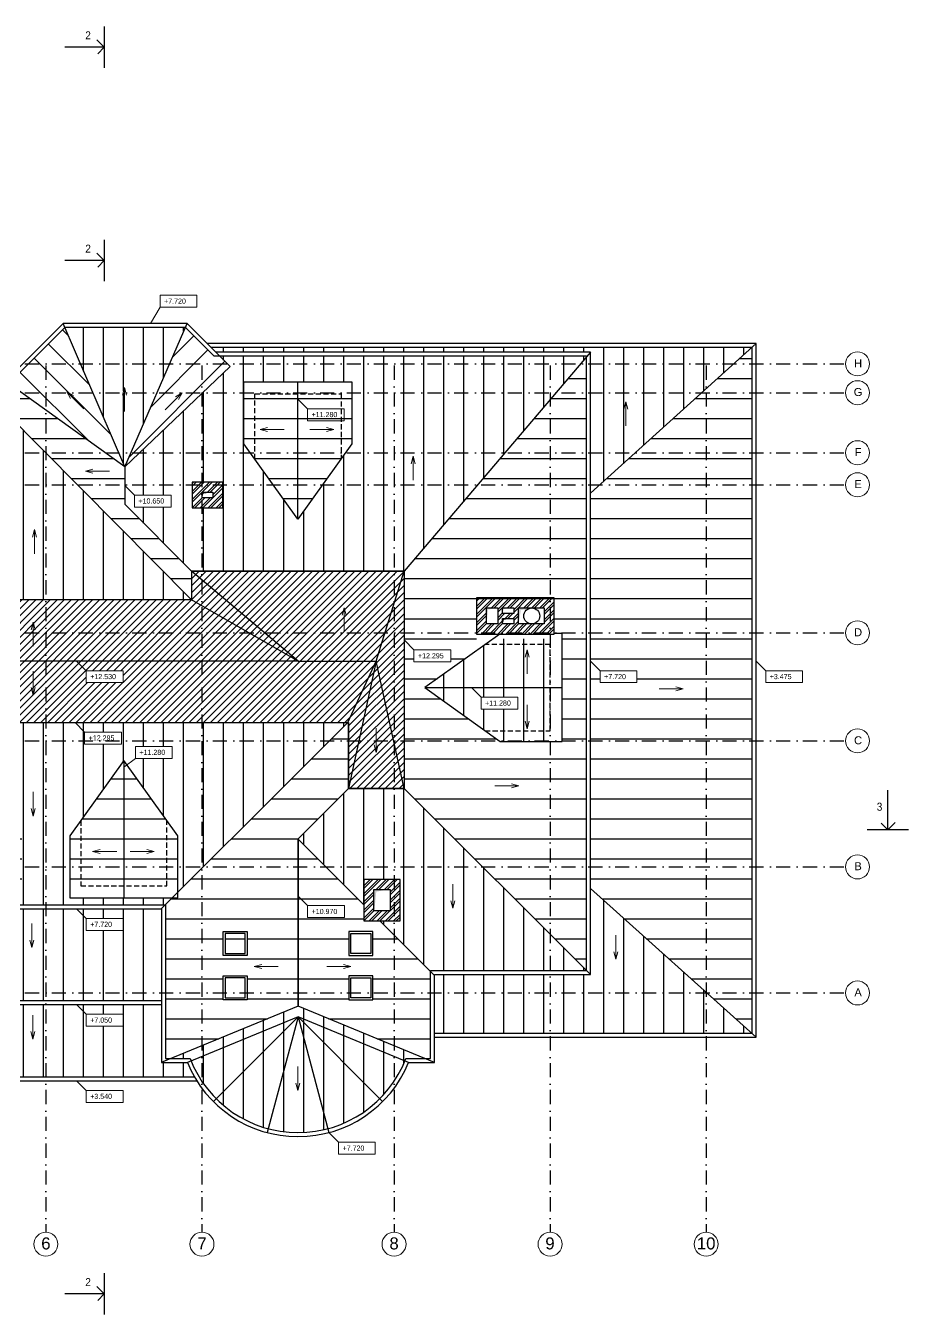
# Model space of a CAD drawing. Header units: millimetres. Extents: x 1177761 to 1329492, y 746793 to 827002.
# Drawn here: x 1247472 to 1269548, y 746793 to 779013 of the extents above; entities that cross this region are included whole.
import ezdxf

# ---------------------------------------------------------------- set-up
doc = ezdxf.new("R2010")
doc.units = ezdxf.units.MM
doc.linetypes.add('HIDDEN', pattern=[9.525, 6.35, -3.175])
doc.linetypes.add('Tengelyvonal', pattern=[670.278, 352.778, -176.389, 0, -141.111])
for name, color, linetype in [('axis', 40, 'Continuous'), ('mark', 4, 'Continuous'), ('roof hatch', 253, 'Continuous'), ('seiling', 7, 'Continuous'), ('text', 7, 'Continuous')]:
    doc.layers.add(name, color=color, linetype=linetype)
for name, color, linetype, lineweight in [('roof', 251, 'Continuous', 15), ('wall', 5, 'Continuous', 30), ('wall hatch', 251, 'Continuous', 15)]:
    doc.layers.add(name, color=color, linetype=linetype, lineweight=lineweight)
doc.styles.add('GENERATED_STYLE_10', font='')
doc.styles.add('PStudio', font='pstudio.shx')
doc.styles.get("Standard").update_dxf_attribs({"font": 'arial.ttf'})
doc.styles.get('GENERATED_STYLE_10').set_extended_font_data('Arial Кириллический')
pattern_1 = [(90, (241415.6, 1480697.8), (-500, 9e-14), [])]
pattern_2 = [(180, (241415.6, 1480697.8), (-9e-14, -500), [])]
pattern_3 = [(45, (37963.35, 1439697.82), (-101.027881, 101.027881), []), (45, (38030.7, 1439697.82), (-101.027881, 101.027881), [])]

# ---------------------------------------------------------------- blocks, each defined once
blk = doc.blocks.new('Arrow', base_point=(854890, -718323))
at = {"color": 7, "linetype": 'Continuous'}
for q in [(854890, -717722), (854840, -718136), (854940, -718136)]:
    blk.add_line((854890, -718323), q, dxfattribs=at)

msp = doc.modelspace()

# ---------------------------------------------------------------- hatches: boundary and pattern name
at = {"layer": 'roof hatch', "lineweight": -3, "ltscale": 50}
h = msp.add_hatch(dxfattribs=at)
h.set_pattern_fill('ANSI31', color=256, scale=4000, angle=90, style=0)
h.set_pattern_definition([(135, (241415.6, 1480697.8), (-353.5534, -353.5534), [])])
h.paths.add_polyline_path([(1249795, 768345), (1249456, 768345), (1249947, 767993)])
h.paths.add_polyline_path([(1249148, 769845), (1247973, 769845), (1247973, 769410), (1249456, 768345), (1249795, 768345)])
h.paths.add_polyline_path([(1248838, 770565), (1247534, 770565), (1247063, 770094), (1247063, 770063), (1247367, 769845), (1248510, 769845), (1248496, 769869), (1248537, 769845), (1249148, 769845)])
h.paths.add_polyline_path([(1248446, 771475), (1248444, 771475), (1247534, 770565), (1248838, 770565)])
h.paths.add_polyline_path([(1247973, 769845), (1247367, 769845), (1247973, 769410)])
h = msp.add_hatch(dxfattribs=at)
h.set_pattern_fill('ANSI31', color=256, scale=4000, angle=45, style=0)
h.set_pattern_definition(pattern_1)
h.paths.add_polyline_path([(1251458, 771475), (1248446, 771475), (1248838, 770565), (1251063, 770565)])
h.paths.add_polyline_path([(1251063, 770565), (1248838, 770565), (1249148, 769845), (1249906, 769845), (1249940, 769972), (1249974, 769845), (1250751, 769845)])
h.paths.add_polyline_path([(1249148, 769845), (1249795, 768345), (1250100, 768345), (1250751, 769845)])
h.paths.add_polyline_path([(1250100, 768345), (1249795, 768345), (1249947, 767993)])
h = msp.add_hatch(dxfattribs=at)
h.set_pattern_fill('ANSI31', color=256, scale=4000, style=0)
h.set_pattern_definition([(45, (241415.6, 1480697.8), (-353.5534, 353.5534), [])])
h.paths.add_polyline_path([(1250318, 768345), (1250100, 768345), (1249947, 767993)])
h.paths.add_polyline_path([(1251874, 769824), (1251874, 769845), (1250751, 769845), (1250100, 768345), (1250318, 768345)])
h.paths.add_polyline_path([(1252580, 770496), (1252511, 770565), (1251063, 770565), (1250751, 769845), (1251896, 769845)])
h.paths.add_polyline_path([(1252321, 770755), (1252179, 770755), (1251460, 771475), (1251458, 771475), (1251063, 770565), (1252511, 770565)])
h = msp.add_hatch(dxfattribs=at)
h.set_pattern_fill('ANSI31', color=256, scale=4000, angle=45, style=0)
h.set_pattern_definition(pattern_1)
h.paths.add_polyline_path([(1261337, 770565), (1252511, 770565), (1252580, 770496), (1251896, 769845), (1252923, 769845), (1252923, 770117), (1255623, 770117), (1255623, 769845), (1260724, 769845)])
h.paths.add_polyline_path([(1261484, 770738), (1261484, 770755), (1259268, 770755), (1252321, 770755), (1252511, 770565), (1261337, 770565)])
h.paths.add_polyline_path([(1256674, 769845), (1255623, 769845), (1255623, 768569), (1255462, 768345), (1256674, 768345)])
h.paths.add_polyline_path([(1260573, 769668), (1260573, 769845), (1256674, 769845), (1256674, 768345), (1259448, 768345)])
h.paths.add_polyline_path([(1260724, 769845), (1260573, 769845), (1260573, 769668)])
h.paths.add_polyline_path([(1259448, 768345), (1256674, 768345), (1256674, 767545), (1258767, 767545)])
h.paths.add_polyline_path([(1256674, 768345), (1255462, 768345), (1254890, 767545), (1256674, 767545)])
h.paths.add_polyline_path([(1256674, 767545), (1254890, 767545), (1254273, 766683), (1253656, 767545), (1252399, 767545), (1252399, 766967), (1251874, 766967), (1251874, 765388), (1256674, 765388)])
h.paths.add_polyline_path([(1258767, 767545), (1256674, 767545), (1256674, 765388), (1256931, 765388)])
h.paths.add_polyline_path([(1251874, 766967), (1251629, 766967), (1251629, 767545), (1249947, 767545), (1249947, 767525), (1250186, 767286), (1251105, 767286), (1251105, 766986), (1250186, 766986), (1250186, 767286), (1249947, 767525), (1249947, 767057), (1251615, 765388), (1251874, 765388)])
h.paths.add_polyline_path([(1251874, 768345), (1250318, 768345), (1249947, 767993), (1249947, 767545), (1251629, 767545), (1251629, 767607), (1251874, 767607)])
h.paths.add_polyline_path([(1253083, 768345), (1251874, 768345), (1251874, 767607), (1252399, 767607), (1252399, 767545), (1253656, 767545)])
h.paths.add_polyline_path([(1252923, 769845), (1251896, 769845), (1251874, 769824), (1251874, 768345), (1253083, 768345), (1252923, 768569)])
h.paths.add_polyline_path([(1251874, 769824), (1250318, 768345), (1251874, 768345)])
h.paths.add_polyline_path([(1251980, 766846), (1252292, 766846), (1252292, 766659), (1251980, 766659)], flags=24)
h.paths.add_polyline_path([(1251857, 766614), (1252170, 766614), (1252170, 766427), (1251857, 766427)], flags=9)
h.paths.add_polyline_path([(1255284, 766392), (1255663, 766392), (1255663, 766205), (1255284, 766205)], flags=24)
h.paths.add_polyline_path([(1253408, 766392), (1253787, 766392), (1253787, 766205), (1253408, 766205)], flags=24)
h.paths.add_polyline_path([(1251215, 767129), (1251215, 767442), (1251403, 767442), (1251403, 767129)], flags=24)
h.paths.add_polyline_path([(1251300, 766846), (1251613, 766846), (1251613, 766659), (1251300, 766659)], flags=24)
h.paths.add_polyline_path([(1251215, 767820), (1251215, 768133), (1251403, 768133), (1251403, 767820)], flags=24)
h = msp.add_hatch(dxfattribs=at)
h.set_pattern_fill('ANSI31', color=256, scale=4000, angle=45, style=0)
h.set_pattern_definition(pattern_1)
h.paths.add_polyline_path([(1262705, 768345), (1261584, 768345), (1261584, 767545), (1261821, 767545)])
h.paths.add_polyline_path([(1261821, 767545), (1261584, 767545), (1261584, 767331)])
h.paths.add_polyline_path([(1264363, 769845), (1261584, 769845), (1261584, 768345), (1262705, 768345)])
h.paths.add_polyline_path([(1265158, 770565), (1261584, 770565), (1261584, 769845), (1264363, 769845)])
h.paths.add_polyline_path([(1265611, 770975), (1252101, 770975), (1252221, 770855), (1259268, 770855), (1261584, 770855), (1261584, 770565), (1265158, 770565)])
h = msp.add_hatch(dxfattribs=at)
h.set_pattern_fill('ANSI31', color=256, scale=4000, angle=135, style=0)
h.set_pattern_definition(pattern_2)
h.paths.add_polyline_path([(1265622, 754845), (1264494, 754845), (1265610, 753843), (1265622, 753843)])
h.paths.add_polyline_path([(1265622, 757995), (1264473, 757995), (1264473, 754863), (1264494, 754845), (1265622, 754845)])
h.paths.add_polyline_path([(1265622, 761145), (1264473, 761145), (1264473, 757995), (1265622, 757995)])
h.paths.add_polyline_path([(1265622, 763845), (1264473, 763845), (1264473, 761145), (1265622, 761145)])
h.paths.add_polyline_path([(1265622, 767545), (1264473, 767545), (1264473, 763845), (1265622, 763845)])
h.paths.add_polyline_path([(1265622, 768345), (1264473, 768345), (1264473, 767545), (1265622, 767545)])
h.paths.add_polyline_path([(1265622, 769845), (1264473, 769845), (1264473, 768345), (1265622, 768345)])
h.paths.add_polyline_path([(1265622, 770565), (1265158, 770565), (1264473, 769945), (1264473, 769845), (1265622, 769845)])
h.paths.add_polyline_path([(1265622, 770975), (1265611, 770975), (1265158, 770565), (1265622, 770565)])
h.paths.add_polyline_path([(1264473, 769845), (1264363, 769845), (1262705, 768345), (1264473, 768345)])
h.paths.add_polyline_path([(1264473, 768345), (1262705, 768345), (1261821, 767545), (1264473, 767545)])
h.paths.add_polyline_path([(1264473, 767545), (1261821, 767545), (1261584, 767331), (1261584, 764725), (1261584, 763845), (1264473, 763845)])
h.paths.add_polyline_path([(1264473, 763845), (1261584, 763845), (1261584, 763138), (1261823, 762898), (1262742, 762898), (1262742, 762599), (1261823, 762599), (1261823, 762898), (1261584, 763138), (1261584, 761145), (1264473, 761145)])
h.paths.add_polyline_path([(1264473, 761145), (1261584, 761145), (1261584, 757995), (1264473, 757995)])
h.paths.add_polyline_path([(1264473, 757995), (1261584, 757995), (1261584, 757456), (1264473, 754863)])
h.paths.add_polyline_path([(1264473, 769945), (1264363, 769845), (1264473, 769845)])
h = msp.add_hatch(dxfattribs=at)
h.set_pattern_fill('ANSI31', color=256, scale=4000, angle=135, style=0)
h.set_pattern_definition(pattern_2)
h.paths.add_polyline_path([(1261484, 770565), (1261337, 770565), (1260724, 769845), (1261484, 769845)])
h.paths.add_polyline_path([(1261484, 769845), (1260724, 769845), (1260573, 769668), (1260573, 768345), (1261484, 768345)])
h.paths.add_polyline_path([(1260573, 769668), (1259448, 768345), (1260573, 768345)])
h.paths.add_polyline_path([(1260573, 768345), (1259448, 768345), (1258767, 767545), (1260573, 767545)])
h.paths.add_polyline_path([(1261484, 768345), (1260573, 768345), (1260573, 767545), (1261484, 767545)])
h.paths.add_polyline_path([(1261484, 767545), (1260573, 767545), (1260573, 764595), (1260673, 764595), (1260673, 763845), (1261484, 763845), (1261484, 764725)])
h.paths.add_polyline_path([(1260573, 767545), (1258767, 767545), (1256932, 765389), (1256932, 763845), (1258738, 763845), (1258738, 764595), (1260573, 764595)])
h.paths.add_polyline_path([(1257442, 762475), (1259147, 763695), (1258738, 763695), (1258738, 763845), (1256932, 763845), (1256932, 763657), (1257171, 763418), (1258090, 763418), (1258090, 763118), (1257171, 763118), (1257171, 763418), (1256932, 763657), (1256932, 761145), (1259301, 761145)])
h.paths.add_polyline_path([(1261484, 763845), (1260673, 763845), (1260673, 763825), (1260876, 763825), (1260876, 761145), (1261484, 761145)])
h.paths.add_polyline_path([(1261484, 757995), (1260573, 757995), (1260573, 756315), (1261484, 755405)])
h.paths.add_polyline_path([(1260573, 757995), (1258894, 757995), (1260573, 756315)])
h.paths.add_polyline_path([(1260573, 761125), (1259328, 761125), (1259301, 761145), (1256932, 761145), (1256932, 759957), (1258894, 757995), (1260573, 757995)])
h.paths.add_polyline_path([(1261484, 761145), (1260876, 761145), (1260876, 761125), (1260573, 761125), (1260573, 757995), (1261484, 757995)])
h.paths.add_polyline_path([(1260712, 765082), (1260974, 765082), (1260974, 764895), (1260712, 764895)], flags=24)
h.paths.add_polyline_path([(1259518, 765437), (1259897, 765437), (1259897, 765249), (1259518, 765249)], flags=24)
h.paths.add_polyline_path([(1258327, 764064), (1258327, 764376), (1258515, 764376), (1258515, 764064)], flags=24)
h.paths.add_polyline_path([(1259466, 765082), (1259845, 765082), (1259845, 764895), (1259466, 764895)], flags=24)
h.paths.add_polyline_path([(1257929, 763997), (1257929, 764293), (1258116, 764293), (1258116, 763997)], flags=24)
h.paths.add_polyline_path([(1258327, 763396), (1258327, 763675), (1258515, 763675), (1258515, 763396)], flags=24)
h.paths.add_polyline_path([(1261076, 761620), (1261076, 761999), (1261263, 761999), (1261263, 761620)], flags=24)
h.paths.add_polyline_path([(1261076, 762970), (1261076, 763350), (1261263, 763350), (1261263, 762970)], flags=24)
h = msp.add_hatch(dxfattribs=at)
h.set_pattern_fill('ANSI31', color=256, scale=4000, angle=135, style=0)
h.set_pattern_definition(pattern_2)
h.paths.add_polyline_path([(1244320, 768627), (1247020, 768627), (1247020, 767079), (1245670, 765193), (1244320, 767079)])
h.paths.add_polyline_path([(1252923, 770117), (1255623, 770117), (1255623, 768569), (1254273, 766683), (1252923, 768569)])
h = msp.add_hatch(dxfattribs=at)
h.set_pattern_fill('ANSI31', color=256, scale=4000, angle=135, style=0)
h.set_pattern_definition(pattern_2)
h.paths.add_polyline_path([(1249947, 767545), (1248759, 767545), (1251615, 764667), (1251615, 765388), (1249947, 767057)])
h.paths.add_polyline_path([(1249947, 767993), (1249456, 768345), (1247973, 768345), (1247973, 768337), (1248759, 767545), (1249947, 767545)])
h.paths.add_polyline_path([(1247973, 769410), (1247973, 768345), (1249456, 768345)])
h.paths.add_polyline_path([(1247973, 769410), (1247367, 769845), (1247063, 769845), (1247063, 769255), (1247965, 768345), (1247973, 768345)])
h.paths.add_polyline_path([(1247063, 770063), (1247063, 769845), (1247367, 769845)])
h.paths.add_polyline_path([(1247973, 768345), (1247965, 768345), (1247973, 768337)])
h = msp.add_hatch(dxfattribs=at)
h.set_pattern_fill('ANSI31', color=256, scale=4000, angle=45, style=0)
h.set_pattern_definition(pattern_1)
h.paths.add_polyline_path([(1247973, 768337), (1247973, 767545), (1248759, 767545)])
h.paths.add_polyline_path([(1248759, 767545), (1247973, 767545), (1247973, 764667), (1251615, 764667)])
h.paths.add_polyline_path([(1247973, 767545), (1247023, 767545), (1247023, 767079), (1245673, 765193), (1244323, 767079), (1244323, 767545), (1244073, 767545), (1244073, 765106), (1244253, 764667), (1247973, 764667)])
h.paths.add_polyline_path([(1247973, 768337), (1247965, 768345), (1247023, 768345), (1247023, 767545), (1247973, 767545)])
h.paths.add_polyline_path([(1247062, 769255), (1244073, 769255), (1244073, 768345), (1244323, 768345), (1244323, 768627), (1247023, 768627), (1247023, 768345), (1247965, 768345)])
h.paths.add_polyline_path([(1244073, 769255), (1242368, 769255), (1242368, 769255), (1242742, 768345), (1244073, 768345)])
h.paths.add_polyline_path([(1244323, 768345), (1244073, 768345), (1244073, 767545), (1244323, 767545)])
h.paths.add_polyline_path([(1244073, 768345), (1242742, 768345), (1243071, 767545), (1244073, 767545)])
h.paths.add_polyline_path([(1244073, 767545), (1243071, 767545), (1244073, 765106)])
h.paths.add_polyline_path([(1244692, 765103), (1245054, 765103), (1245054, 764915), (1244692, 764915)], flags=24)
h.paths.add_polyline_path([(1246625, 765103), (1247021, 765103), (1247021, 764915), (1246625, 764915)], flags=24)
h = msp.add_hatch(dxfattribs=at)
h.set_pattern_fill('ANSI31', color=256, scale=4000, angle=45, style=0)
h.set_pattern_definition(pattern_1)
h.paths.add_polyline_path([(1260876, 763825), (1260673, 763825), (1260673, 763695), (1260573, 763695), (1260573, 763552), (1260576, 763552), (1260576, 762475), (1260876, 762475)])
h.paths.add_polyline_path([(1260573, 763695), (1259147, 763695), (1258947, 763552), (1260573, 763552)])
h.paths.add_polyline_path([(1260573, 763552), (1258947, 763552), (1257442, 762475), (1260573, 762475)])
h.paths.add_polyline_path([(1260573, 762475), (1258609, 762475), (1258848, 762236), (1259768, 762236), (1259768, 761936), (1258848, 761936), (1258848, 762236), (1258609, 762475), (1257442, 762475), (1258947, 761398), (1260573, 761398)])
h.paths.add_polyline_path([(1260876, 762475), (1260576, 762475), (1260576, 761398), (1260573, 761398), (1260573, 761145), (1260876, 761145)])
h = msp.add_hatch(dxfattribs=at)
h.set_pattern_fill('ANSI31', color=256, scale=4000, angle=45, style=0)
h.set_pattern_definition(pattern_1)
h.paths.add_polyline_path([(1241672, 761605), (1240429, 761605), (1240889, 761145), (1241672, 761145)])
h.paths.add_polyline_path([(1241672, 761145), (1240889, 761145), (1241672, 760361)])
h.paths.add_polyline_path([(1244073, 761145), (1241672, 761145), (1241672, 760361), (1244039, 757995), (1244073, 757995)])
h.paths.add_polyline_path([(1244073, 761605), (1241672, 761605), (1241672, 761145), (1244073, 761145)])
h.paths.add_polyline_path([(1247973, 761605), (1244073, 761605), (1244073, 761145), (1247973, 761145)])
h.paths.add_polyline_path([(1246311, 761005), (1247231, 761005), (1247231, 760706), (1246311, 760706), (1246102, 760545), (1247373, 758770), (1247373, 757995), (1247973, 757995), (1247973, 761145), (1244073, 761145), (1244073, 757995), (1244673, 757995), (1244673, 758770), (1246023, 760656), (1246102, 760545), (1246311, 760706)])
h.paths.add_polyline_path([(1247973, 757995), (1247373, 757995), (1247373, 757222), (1244812, 757222), (1244988, 757046), (1246468, 757046), (1247973, 757046)])
h.paths.add_polyline_path([(1244673, 757995), (1244073, 757995), (1244073, 757961), (1244673, 757361)])
h.paths.add_polyline_path([(1248573, 757995), (1247973, 757995), (1247973, 757046), (1249478, 757046), (1250958, 757046), (1251135, 757222), (1248573, 757222)])
h.paths.add_polyline_path([(1248573, 758770), (1249923, 760656), (1250002, 760545), (1250211, 760706), (1250211, 761005), (1251131, 761005), (1251131, 760706), (1250211, 760706), (1250002, 760545), (1251273, 758770), (1251273, 757995), (1251874, 757995), (1251874, 761145), (1249861, 761145), (1249861, 761066), (1248942, 761066), (1248942, 761145), (1247973, 761145), (1247973, 757995), (1248573, 757995)])
h.paths.add_polyline_path([(1251874, 761605), (1248702, 761605), (1248942, 761365), (1249861, 761365), (1249861, 761145), (1251874, 761145)])
h.paths.add_polyline_path([(1248942, 761365), (1248702, 761605), (1247973, 761605), (1247973, 761145), (1248942, 761145)])
h.paths.add_polyline_path([(1255517, 761605), (1251874, 761605), (1251874, 761145), (1255057, 761145)])
h.paths.add_polyline_path([(1255057, 761145), (1251874, 761145), (1251874, 757995), (1251907, 757995), (1254274, 760362)])
h.paths.add_polyline_path([(1251874, 757961), (1251874, 757995), (1251273, 757995), (1251273, 757361)])
h.paths.add_polyline_path([(1244858, 760460), (1245237, 760460), (1245237, 760273), (1244858, 760273)], flags=24)
h.paths.add_polyline_path([(1246809, 760460), (1247188, 760460), (1247188, 760273), (1246809, 760273)], flags=24)
h.paths.add_polyline_path([(1248758, 760460), (1249138, 760460), (1249138, 760273), (1248758, 760273)], flags=24)
h.paths.add_polyline_path([(1250708, 760460), (1251087, 760460), (1251087, 760273), (1250708, 760273)], flags=24)
h = msp.add_hatch(dxfattribs=at)
h.set_pattern_fill('ANSI31', color=256, scale=4000, angle=135, style=0)
h.set_pattern_definition(pattern_2)
h.paths.add_polyline_path([(1255537, 761605), (1255517, 761605), (1255057, 761145), (1255537, 761145)])
h.paths.add_polyline_path([(1255537, 761145), (1255057, 761145), (1254274, 760362), (1251907, 757995), (1254273, 757995), (1254273, 758694), (1254274, 758694), (1254274, 758694), (1255536, 759957)])
h.paths.add_polyline_path([(1254273, 757995), (1251907, 757995), (1251874, 757961), (1251874, 754845), (1252404, 754845), (1252404, 755274), (1253004, 755274), (1253004, 754845), (1254273, 754845)])
h.paths.add_polyline_path([(1253004, 756384), (1253004, 755784), (1252404, 755784), (1252404, 756384)], flags=16)
h.paths.add_polyline_path([(1252954, 756334), (1252954, 755834), (1252454, 755834), (1252454, 756334)], flags=0)
h.paths.add_polyline_path([(1251874, 757961), (1251273, 757361), (1251273, 757222), (1251135, 757222), (1250959, 757046), (1250959, 754845), (1251874, 754845)])
h.paths.add_polyline_path([(1251874, 754845), (1250959, 754845), (1250959, 753205), (1251101, 753205), (1251874, 753523)])
h.paths.add_polyline_path([(1254273, 754513), (1254273, 754845), (1253004, 754845), (1253004, 754674), (1252404, 754674), (1252404, 754845), (1251874, 754845), (1251874, 753523)])
h.paths.add_polyline_path([(1251920, 754826), (1251920, 755122), (1252108, 755122), (1252108, 754826)], flags=9)
h.paths.add_polyline_path([(1251920, 755390), (1251920, 755669), (1252108, 755669), (1252108, 755390)], flags=24)
h.paths.add_polyline_path([(1251920, 755936), (1251920, 756232), (1252108, 756232), (1252108, 755936)], flags=24)
h.paths.add_polyline_path([(1251982, 754488), (1252295, 754488), (1252295, 754300), (1251982, 754300)], flags=24)
h = msp.add_hatch(dxfattribs=at)
h.set_pattern_fill('ANSI31', color=256, scale=4000, angle=45, style=0)
h.set_pattern_definition(pattern_1)
h.paths.add_polyline_path([(1260573, 761398), (1258947, 761398), (1259301, 761145), (1260573, 761145)])
h = msp.add_hatch(dxfattribs=at)
h.set_pattern_fill('ANSI31', color=256, scale=4000, angle=135, style=0)
h.set_pattern_definition(pattern_2)
h.paths.add_polyline_path([(1244673, 757222), (1247373, 757222), (1247373, 758770), (1246023, 760656), (1244673, 758770)])
h.paths.add_polyline_path([(1248573, 757222), (1251273, 757222), (1251273, 758770), (1249923, 760656), (1248573, 758770)])
h = msp.add_hatch(dxfattribs=at)
h.set_pattern_fill('ANSI31', color=256, scale=4000, angle=45, style=0)
h.set_pattern_definition(pattern_1)
h.paths.add_polyline_path([(1256674, 757995), (1254972, 757995), (1255922, 757045), (1255922, 757678), (1256674, 757678)])
h.paths.add_polyline_path([(1256674, 759957), (1255537, 759958), (1254274, 758694), (1254274, 758693), (1254972, 757995), (1256674, 757995)])
h.paths.add_polyline_path([(1256932, 759957), (1256674, 759957), (1256674, 757995), (1258894, 757995)])
h.paths.add_polyline_path([(1258894, 757995), (1256674, 757995), (1256674, 757678), (1256824, 757678), (1256824, 756645), (1256674, 756645), (1256674, 756293), (1257589, 755378), (1257589, 755405), (1260573, 755405), (1260573, 756315)])
h.paths.add_polyline_path([(1256674, 756645), (1256322, 756645), (1256674, 756293)])
h.paths.add_polyline_path([(1260573, 756315), (1260573, 755405), (1261484, 755405), (1261484, 755405)])
h.paths.add_polyline_path([(1256609, 758468), (1256888, 758468), (1256888, 758280), (1256609, 758280)], flags=9)
h.paths.add_polyline_path([(1256141, 758468), (1256454, 758468), (1256454, 758280), (1256141, 758280)], flags=24)
h.paths.add_polyline_path([(1256225, 758819), (1256521, 758819), (1256521, 758631), (1256225, 758631)], flags=24)
h.paths.add_polyline_path([(1256950, 757680), (1256950, 757992), (1257138, 757992), (1257138, 757680)], flags=24)
h.paths.add_polyline_path([(1256950, 756980), (1256950, 757343), (1257138, 757343), (1257138, 756980)], flags=24)
h.paths.add_polyline_path([(1256950, 755936), (1256950, 756232), (1257138, 756232), (1257138, 755936)], flags=25)
h = msp.add_hatch(dxfattribs=at)
h.set_pattern_fill('ANSI31', color=256, scale=4000, angle=135, style=0)
h.set_pattern_definition(pattern_2)
h.paths.add_polyline_path([(1254274, 758693), (1254274, 757995), (1254972, 757995)])
h = msp.add_hatch(dxfattribs=at)
h.set_pattern_fill('ANSI31', color=256, scale=4000, angle=135, style=0)
h.set_pattern_definition(pattern_2)
h.paths.add_polyline_path([(1257589, 754845), (1256674, 754845), (1256674, 753523), (1257446, 753205), (1257589, 753205)])
h.paths.add_polyline_path([(1257589, 755378), (1256674, 756293), (1256674, 754845), (1257589, 754845)])
h.paths.add_polyline_path([(1256674, 756293), (1256322, 756645), (1255922, 756645), (1255922, 757045), (1254972, 757995), (1254274, 757995), (1254274, 757268), (1254513, 757029), (1255432, 757029), (1255432, 756730), (1254513, 756730), (1254513, 757029), (1254274, 757268), (1254274, 754845), (1255543, 754845), (1255543, 755274), (1256143, 755274), (1256143, 754845), (1256674, 754845)])
h.paths.add_polyline_path([(1256143, 755784), (1255543, 755784), (1255543, 756384), (1256143, 756384)], flags=16)
h.paths.add_polyline_path([(1256093, 755834), (1255593, 755834), (1255593, 756334), (1256093, 756334)], flags=0)
h.paths.add_polyline_path([(1256674, 754845), (1256143, 754845), (1256143, 754674), (1255543, 754674), (1255543, 754845), (1254274, 754845), (1254274, 754513), (1256674, 753523)])
h.paths.add_polyline_path([(1256093, 756334), (1255593, 756334), (1255593, 755834), (1256093, 755834)], flags=0)
h.paths.add_polyline_path([(1256950, 754826), (1256950, 755122), (1257138, 755122), (1257138, 754826)], flags=9)
h.paths.add_polyline_path([(1256950, 755390), (1256950, 755669), (1257138, 755669), (1257138, 755390)], flags=24)
h.paths.add_polyline_path([(1256252, 754488), (1256565, 754488), (1256565, 754300), (1256252, 754300)], flags=24)
h = msp.add_hatch(dxfattribs=at)
h.set_pattern_fill('ANSI31', color=256, scale=4000, angle=45, style=0)
h.set_pattern_definition(pattern_1)
h.paths.add_polyline_path([(1260573, 754845), (1257689, 754845), (1257689, 753843), (1260573, 753843)])
h.paths.add_polyline_path([(1260573, 755305), (1257689, 755305), (1257689, 754845), (1260573, 754845)])
h.paths.add_polyline_path([(1261584, 757456), (1261584, 755305), (1260573, 755305), (1260573, 754845), (1264473, 754845), (1264473, 754863)])
h.paths.add_polyline_path([(1264473, 754845), (1260573, 754845), (1260573, 753843), (1264473, 753843)])
h.paths.add_polyline_path([(1264494, 754845), (1264473, 754845), (1264473, 753843), (1265610, 753843)])
h = msp.add_hatch(dxfattribs=at)
h.set_pattern_fill('ANSI31', color=256, scale=4000, angle=45, style=0)
h.set_pattern_definition(pattern_1)
h.paths.add_polyline_path([(1250859, 754845), (1247973, 754845), (1247973, 754655), (1250859, 754655)])
h.paths.add_polyline_path([(1247973, 754845), (1245088, 754845), (1245088, 754655), (1247973, 754655)])
h.paths.add_polyline_path([(1247973, 756946), (1246468, 756946), (1245088, 756946), (1245088, 754845), (1247973, 754845)])
h.paths.add_polyline_path([(1250859, 756946), (1249478, 756946), (1248742, 756946), (1248981, 756707), (1249901, 756707), (1249901, 756407), (1248981, 756407), (1248981, 756707), (1248742, 756946), (1247973, 756946), (1247973, 754845), (1250859, 754845)])
h = msp.add_hatch(dxfattribs=at)
h.set_pattern_fill('ANSI31', color=256, scale=4000, angle=45, style=0)
h.set_pattern_definition(pattern_1)
h.paths.add_polyline_path([(1247973, 754555), (1245088, 754555), (1245088, 753105), (1244437, 753105, -0.033102), (1244262, 752750), (1247973, 752750)])
h.paths.add_polyline_path([(1250859, 754555), (1248742, 754555), (1248981, 754316), (1249901, 754316), (1249901, 754016), (1248981, 754016), (1248981, 754316), (1248742, 754555), (1247973, 754555), (1247973, 752750), (1251684, 752750, -0.033102), (1251509, 753105), (1250858, 753105), (1250859, 753105)])
h = msp.add_hatch(dxfattribs=at)
h.set_pattern_fill('ANSI31', color=256, scale=4000, angle=45, style=0)
h.set_pattern_definition(pattern_1)
h.paths.add_polyline_path([(1254274, 754513), (1251874, 753523), (1251874, 753255), (1254274, 754245), (1256674, 753255), (1256674, 753523)])
h.paths.add_polyline_path([(1251874, 753523), (1251101, 753205), (1251577, 753205, 0.005769), (1251602, 753143), (1251874, 753255)])
h.paths.add_polyline_path([(1256674, 753523), (1256674, 753255), (1256945, 753143, 0.005757), (1256970, 753205), (1257446, 753205)])
h = msp.add_hatch(dxfattribs=at)
h.set_pattern_fill('ANSI31', color=256, scale=4000, angle=45, style=0)
h.set_pattern_definition(pattern_1)
h.paths.add_polyline_path([(1254274, 754245), (1251874, 753255), (1251874, 752635, 0.048734), (1252231, 752200)])
h.paths.add_polyline_path([(1251874, 753255), (1251602, 753143, 0.049964), (1251874, 752635)])
h = msp.add_hatch(dxfattribs=at)
h.set_pattern_fill('ANSI31', color=256, scale=4000, angle=45, style=0)
h.set_pattern_definition(pattern_1)
h.paths.add_polyline_path([(1254274, 754245), (1252231, 752200, 0.131609), (1253526, 751453)])
h = msp.add_hatch(dxfattribs=at)
h.set_pattern_fill('ANSI31', color=256, scale=4000, angle=45, style=0)
h.set_pattern_definition(pattern_1)
h.paths.add_polyline_path([(1254274, 754245), (1253526, 751453, 0.131603), (1255021, 751453)])
h = msp.add_hatch(dxfattribs=at)
h.set_pattern_fill('ANSI31', color=256, scale=4000, angle=45, style=0)
h.set_pattern_definition(pattern_1)
h.paths.add_polyline_path([(1256674, 753255), (1254274, 754245), (1256317, 752200, 0.048753), (1256674, 752635)])
h.paths.add_polyline_path([(1256945, 753143), (1256674, 753255), (1256674, 752635, 0.049957)])
h = msp.add_hatch(dxfattribs=at)
h.set_pattern_fill('ANSI31', color=256, scale=4000, angle=45, style=0)
h.set_pattern_definition(pattern_1)
h.paths.add_polyline_path([(1254274, 754245), (1255021, 751453, 0.13161), (1256317, 752200)])
at = {"layer": 'seiling', "lineweight": -3, "ltscale": 50}
h = msp.add_hatch(color=7, dxfattribs=at)
h.paths.add_polyline_path([(1259788, 764465), (1260403, 764465), (1259843, 764415), (1259788, 764065)])
h.paths.add_polyline_path([(1259388, 764465), (1259668, 764465), (1259413, 764440), (1259388, 764325)])
h.paths.add_polyline_path([(1258988, 764465), (1259268, 764465), (1259023, 764427), (1258988, 764065)])
msp.add_hatch(color=7, dxfattribs=at).paths.add_polyline_path([(1256184, 757425), (1256498, 757425), (1256231, 757376), (1256184, 756925)])
at = {"layer": 'wall', "lineweight": -3, "ltscale": 2}
for points in [[(1251880, 767356), (1252150, 767356), (1251910, 767324), (1251880, 767221)], [(1259389, 764203), (1259659, 764203), (1259420, 764171), (1259389, 764068)]]:
    msp.add_hatch(color=252, dxfattribs=at).paths.add_polyline_path(points)
at = {"layer": 'wall hatch', "lineweight": -3, "ltscale": 100}
h = msp.add_hatch(dxfattribs=at)
h.set_pattern_fill('ANSI32', color=256, scale=15, style=0)
h.set_pattern_definition(pattern_3)
h.paths.add_polyline_path([(1251879, 767357), (1252149, 767357), (1252149, 767217), (1251879, 767217)], flags=16)
h.paths.add_polyline_path([(1251629, 767607), (1251629, 766967), (1252399, 766967), (1252399, 767607)])
at = {"layer": 'wall hatch', "lineweight": -3, "ltscale": 2}
h = msp.add_hatch(dxfattribs=at)
h.set_pattern_fill('ANSI31', color=256, scale=1000, style=0)
h.set_pattern_definition([(45, (37963.35, 1439697.82), (-88.388348, 88.388348), [])])
h.paths.add_polyline_path([(1238715, 759958), (1240409, 759958), (1240409, 761605), (1255537, 761605), (1255536, 759958), (1256932, 759957), (1256932, 765388), (1251615, 765388), (1251615, 764667), (1244253, 764667), (1244253, 763902), (1238715, 763902)])
h.paths.add_polyline_path([(1248981, 762898), (1249901, 762898), (1249901, 762599), (1248981, 762599)], flags=16)
at = {"layer": 'wall hatch', "lineweight": -3, "ltscale": 100}
h = msp.add_hatch(dxfattribs=at)
h.set_pattern_fill('ANSI32', color=256, scale=15, style=0)
h.set_pattern_definition([(45, (37963.35, 1439817.82), (-101.027881, 101.027881), []), (45, (38030.7, 1439817.82), (-101.027881, 101.027881), [])])
h.paths.add_polyline_path([(1259788, 764465), (1260423, 764465), (1260423, 764065), (1259788, 764065)], flags=16)
h.paths.add_polyline_path([(1258738, 764715), (1258738, 763815), (1260673, 763815), (1260673, 764715)])
h.paths.add_polyline_path([(1259388, 764465), (1259668, 764465), (1259668, 764325), (1259388, 764325)], flags=16)
h.paths.add_polyline_path([(1259388, 764205), (1259668, 764205), (1259668, 764065), (1259388, 764065)], flags=16)
h.paths.add_polyline_path([(1258988, 764465), (1259268, 764465), (1259268, 764065), (1258988, 764065)], flags=16)
h = msp.add_hatch(dxfattribs=at)
h.set_pattern_fill('ANSI32', color=256, scale=15, style=0)
h.set_pattern_definition(pattern_3)
h.paths.add_polyline_path([(1256172, 757428), (1256574, 757428), (1256574, 756895), (1256172, 756895)], flags=16)
h.paths.add_polyline_path([(1255922, 757678), (1255922, 756645), (1256824, 756645), (1256824, 757678)])

# ---------------------------------------------------------------- linework, layer by layer
at = {"layer": 'axis', "linetype": 'Tengelyvonal'}
for p, q in [((1228680, 770565), (1267957, 770565)), ((1228680, 769845), (1267957, 769845)), ((1228680, 768345), (1267957, 768345)), ((1228680, 767545), (1267957, 767545)), ((1228680, 763845), (1267957, 763845)), ((1228680, 761145), (1267957, 761145)), ((1228680, 757995), (1267957, 757995)), ((1228680, 754845), (1267957, 754845))]:
    msp.add_line(p, q, dxfattribs=at)
for points in [[(1247973, 770522), (1247973, 748868)], [(1251874, 770522), (1251874, 748868)], [(1256674, 770522), (1256674, 748868)], [(1260573, 770522), (1260573, 748868)], [(1264473, 770522), (1264473, 748868)]]:
    msp.add_lwpolyline(points, dxfattribs=at)
at = {"layer": 'axis', "color": 3, "linetype": 'Continuous', "lineweight": 15}
for centre in [(1268257, 770565), (1268257, 769845), (1268257, 768345), (1268257, 767545), (1268257, 763845), (1268257, 761145), (1268257, 757995), (1268257, 754845), (1247973, 748568), (1251874, 748568), (1256674, 748568), (1260573, 748568), (1264473, 748568)]:
    msp.add_circle(centre, 300, dxfattribs=at)
at = {"layer": 'mark', "color": 0, "linetype": 'ByBlock', "lineweight": 20}
for points in [[(1250826, 772280), (1251745, 772280), (1251745, 771980), (1250826, 771980)], [(1254512, 769445), (1255431, 769445), (1255431, 769145), (1254512, 769145)], [(1250186, 767286), (1251105, 767286), (1251105, 766986), (1250186, 766986)], [(1257171, 763418), (1258090, 763418), (1258090, 763118), (1257171, 763118)], [(1248981, 762898), (1249901, 762898), (1249901, 762599), (1248981, 762599)], [(1261823, 762898), (1262742, 762898), (1262742, 762599), (1261823, 762599)], [(1265961, 762898), (1266880, 762898), (1266880, 762599), (1265961, 762599)], [(1258848, 762236), (1259768, 762236), (1259768, 761936), (1258848, 761936)], [(1248942, 761365), (1249861, 761365), (1249861, 761066), (1248942, 761066)], [(1250211, 761005), (1251131, 761005), (1251131, 760706), (1250211, 760706)], [(1254513, 757029), (1255432, 757029), (1255432, 756730), (1254513, 756730)], [(1248981, 756707), (1249901, 756707), (1249901, 756407), (1248981, 756407)], [(1248981, 754316), (1249901, 754316), (1249901, 754016), (1248981, 754016)], [(1248981, 752411), (1249901, 752411), (1249901, 752111), (1248981, 752111)], [(1255286, 751116), (1256206, 751116), (1256206, 750817), (1255286, 750817)]]:
    msp.add_lwpolyline(points, close=True, dxfattribs=at)
at = {"layer": 'mark', "color": 0, "linetype": 'ByBlock', "lineweight": 15}
for points in [[(1250826, 771980), (1250587, 771575)], [(1254512, 769445), (1254273, 769684)], [(1250186, 767286), (1249947, 767525)], [(1257171, 763418), (1256932, 763657)], [(1248981, 762898), (1248742, 763138)], [(1261823, 762898), (1261584, 763138)], [(1265961, 762898), (1265722, 763138)], [(1258848, 762236), (1258609, 762475)], [(1248942, 761365), (1248702, 761605)], [(1250211, 760706), (1249923, 760484)], [(1254513, 757029), (1254274, 757268)], [(1248981, 756707), (1248742, 756946)], [(1248981, 754316), (1248742, 754555)], [(1248981, 752411), (1248742, 752650)], [(1255286, 751116), (1255047, 751355)]]:
    msp.add_lwpolyline(points, dxfattribs=at)
at = {"layer": 'roof', "lineweight": -3, "ltscale": 100}
for p, q in [((1245088, 754655), (1250859, 754655)), ((1254274, 754245), (1252159, 752129)), ((1254274, 754245), (1253500, 751355)), ((1254274, 754245), (1255047, 751355)), ((1254274, 754245), (1256388, 752129))]:
    msp.add_line(p, q, dxfattribs=at)
at = {"layer": 'roof', "lineweight": -3, "ltscale": 50}
msp.add_line((1245088, 754555), (1250859, 754555), dxfattribs=at)
msp.add_lwpolyline([(1246468, 756946), (1249478, 756946), (1250859, 756946), (1250859, 753105), (1251509, 753105, 0.669285), (1257038, 753105), (1257689, 753105), (1257689, 755305), (1261584, 755305), (1261584, 764725), (1261584, 770855), (1259268, 770855), (1252221, 770855), (1251501, 771575), (1248403, 771575), (1246963, 770135)], format="xyb", dxfattribs=at)
at = {"layer": 'roof', "lineweight": -3, "ltscale": 100}
msp.add_lwpolyline([(1246468, 757046), (1249478, 757046), (1250959, 757046), (1250959, 753205), (1251577, 753205, 0.686103), (1256970, 753205), (1257589, 753205), (1257589, 755405), (1261484, 755405), (1261484, 764725), (1261484, 770755), (1259268, 770755), (1252179, 770755), (1251460, 771475), (1248444, 771475), (1247063, 770094)], format="xyb", dxfattribs=at)
for points in [[(1249947, 767993), (1248403, 771575)], [(1249947, 767993), (1251501, 771575)], [(1261584, 767331), (1265722, 771075)], [(1252221, 770855), (1252580, 770496), (1249947, 767993)], [(1257689, 753843), (1265622, 753843), (1265622, 770975), (1252101, 770975)], [(1261584, 770855), (1256931, 765388), (1256931, 759958), (1261584, 755305)], [(1249947, 767993), (1246963, 770135)], [(1254273, 766683), (1254273, 770117)], [(1251615, 765388), (1251615, 764667), (1244253, 764667), (1242327, 769355), (1246963, 769355), (1251615, 764667)], [(1249947, 767993), (1249947, 767057), (1251615, 765388)], [(1251615, 765388), (1256931, 765388)], [(1254274, 763138), (1251615, 765388)], [(1254274, 763138), (1256225, 763138), (1256931, 765388)], [(1254274, 763138), (1244885, 763138), (1244253, 764667)], [(1254274, 763138), (1254274, 763138), (1251615, 764667)], [(1255517, 761605), (1256225, 763138)], [(1256931, 759958), (1256225, 763138), (1255537, 759958)], [(1257442, 762475), (1260876, 762475)], [(1240409, 761605), (1255517, 761605)], [(1255517, 761605), (1254274, 760362), (1250858, 756946)], [(1256932, 759957), (1255537, 759958), (1255537, 761605)], [(1249923, 760656), (1249923, 757222)], [(1255537, 759958), (1254274, 758694), (1254274, 754513)], [(1254273, 758694), (1255922, 757045)], [(1254273, 758694), (1254273, 754513)], [(1261584, 757456), (1265722, 753743)], [(1256322, 756645), (1257689, 755278)], [(1257689, 753105), (1254274, 754513), (1250858, 753105)], [(1257038, 753105), (1254274, 754245), (1251510, 753105)], [(1244262, 752750), (1251684, 752750)]]:
    msp.add_lwpolyline(points, dxfattribs=at)
at = {"layer": 'roof', "lineweight": -3, "ltscale": 50}
for points in [[(1257689, 753743), (1265722, 753743), (1265722, 771075), (1252001, 771075)], [(1259314, 763815), (1257442, 762475), (1259328, 761125), (1260876, 761125), (1260876, 763825), (1260673, 763825)], [(1244202, 752650), (1251744, 752650)]]:
    msp.add_lwpolyline(points, dxfattribs=at)
for points in [[(1252923, 770117), (1255623, 770117), (1255623, 768569), (1254273, 766683), (1252923, 768569)], [(1238715, 759958), (1240409, 759958), (1240409, 761605), (1255537, 761605), (1255536, 759958), (1256932, 759957), (1256932, 765388), (1251615, 765388), (1251615, 764667), (1244253, 764667), (1244253, 763902), (1238715, 763902)], [(1248573, 757222), (1251273, 757222), (1251273, 758770), (1249923, 760656), (1248573, 758770)]]:
    msp.add_lwpolyline(points, close=True, dxfattribs=at)
at = {"layer": 'roof', "linetype": 'HIDDEN', "lineweight": -3, "ltscale": 20}
for points in [[(1253195, 768188), (1253195, 769817), (1253195, 769817), (1255350, 769817), (1255350, 768188)], [(1258947, 761398), (1260576, 761398), (1260576, 761398), (1260576, 763552), (1258947, 763552)], [(1248846, 759151), (1248846, 757522), (1248846, 757522), (1251000, 757522), (1251000, 759151)]]:
    msp.add_lwpolyline(points, dxfattribs=at)
at = {"layer": 'roof', "lineweight": -3, "ltscale": 100}
for points in [[(1252404, 756384), (1253004, 756384), (1253004, 755784), (1252404, 755784)], [(1252454, 756334), (1252454, 755834), (1252954, 755834), (1252954, 756334)], [(1256143, 756384), (1255543, 756384), (1255543, 755784), (1256143, 755784)], [(1256093, 756334), (1256093, 755834), (1255593, 755834), (1255593, 756334)], [(1252404, 755274), (1253004, 755274), (1253004, 754674), (1252404, 754674)], [(1256143, 755274), (1255543, 755274), (1255543, 754674), (1256143, 754674)], [(1252454, 755224), (1252454, 754724), (1252954, 754724), (1252954, 755224)], [(1256093, 755224), (1256093, 754724), (1255593, 754724), (1255593, 755224)]]:
    msp.add_lwpolyline(points, close=True, dxfattribs=at)
at = {"layer": 'roof', "linetype": 'Continuous', "lineweight": -3}
msp.add_circle((1260116, 764265), 200, dxfattribs=at)
at = {"layer": 'text', "ltscale": 100}
for p, q in [((1249433, 778480), (1248446, 778480)), ((1249433, 778480), (1249251, 778661)), ((1249433, 778480), (1249268, 778315)), ((1249433, 773149), (1249251, 773331)), ((1249433, 773149), (1248446, 773149)), ((1249433, 773149), (1249268, 772984)), ((1269014, 758924), (1269014, 759910)), ((1269014, 758924), (1268849, 759088)), ((1269014, 758924), (1269196, 759105)), ((1249433, 747326), (1249251, 747508)), ((1249433, 747326), (1248446, 747326)), ((1249433, 747326), (1249268, 747162))]:
    msp.add_line(p, q, dxfattribs=at)
at = {"layer": 'text', "ltscale": 100, "const_width": 30}
for points in [[(1249433, 778998), (1249433, 777961)], [(1249433, 773667), (1249433, 772630)], [(1269533, 758924), (1268496, 758924)], [(1249433, 747845), (1249433, 746808)]]:
    msp.add_lwpolyline(points, dxfattribs=at)
at = {"layer": 'wall', "lineweight": -3, "ltscale": 100}
for points in [[(1251629, 767607), (1251629, 766967), (1252399, 766967), (1252399, 767607)], [(1251879, 767357), (1252149, 767357), (1252149, 767217), (1251879, 767217)], [(1258738, 764715), (1258738, 763815), (1260673, 763815), (1260673, 764715)], [(1258988, 764465), (1259268, 764465), (1259268, 764065), (1258988, 764065)], [(1259388, 764465), (1259668, 764465), (1259668, 764325), (1259388, 764325)], [(1259788, 764465), (1260423, 764465), (1260423, 764065), (1259788, 764065)], [(1259388, 764205), (1259668, 764205), (1259668, 764065), (1259388, 764065)], [(1255922, 757678), (1255922, 756645), (1256824, 756645), (1256824, 757678)], [(1256172, 757428), (1256574, 757428), (1256574, 756895), (1256172, 756895)]]:
    msp.add_lwpolyline(points, close=True, dxfattribs=at)

# ---------------------------------------------------------------- block references
at = {"layer": 'roof', "lineweight": -3, "ltscale": 100}
for p, rotation in [((1248496, 769869), 224.9999999999999), ((1249940, 769972), 180), ((1262464, 769618), 180), ((1253325, 768925), 270), ((1257149, 768257), 180), ((1248961, 767886), 270), ((1247691, 766423), 180), ((1255424, 764471), 180), ((1247658, 764110), 180), ((1263902, 762446), 90), ((1259792, 760019), 90), ((1249142, 758382), 270), ((1253180, 755505), 270), ((1255595, 755505), 90)]:
    msp.add_blockref('Arrow', p, dxfattribs=dict(at, rotation=rotation))
at = {"layer": 'roof', "lineweight": -3, "ltscale": 100, "xscale": -1}
for p, rotation in [((1251381, 769842), 134.9999999999999), ((1255173, 768925), 90), ((1259998, 763420), 180), ((1250682, 758382), 90)]:
    msp.add_blockref('Arrow', p, dxfattribs=dict(at, rotation=rotation))
at = {"layer": 'roof', "lineweight": -3, "ltscale": 100}
for p in [(1247658, 762287), (1259998, 761446), (1256224, 760858), (1247659, 759266), (1258144, 756960), (1247620, 755979), (1262220, 755690), (1247651, 753693), (1254272, 752405)]:
    msp.add_blockref('Arrow', p, dxfattribs=at)

# ---------------------------------------------------------------- texts
at = {"layer": 'mark', "color": 0, "linetype": 'ByBlock', "style": 'PStudio'}
for tag, p in [('+7.720', (1250927, 772069)), ('+11.280', (1254613, 769234)), ('+10.650', (1250287, 767075)), ('+12.295', (1257272, 763207)), ('+12.530', (1249082, 762687)), ('+7.720', (1261924, 762687)), ('+3.475', (1266062, 762687)), ('+11.280', (1258949, 762025)), ('+12.295', (1249043, 761154)), ('+11.280', (1250312, 760794)), ('+10.970', (1254614, 756818)), ('+7.720', (1249082, 756496)), ('+7.050', (1249082, 754104)), ('+3.540', (1249082, 752199)), ('+7.720', (1255388, 750905))]:
    msp.add_attdef(tag, p, '0.000', height=128, dxfattribs=at)
at = {"layer": 'text', "lineweight": 30, "ltscale": 100, "width": 0.9}
for s, p in [('2', (1248958, 778674)), ('2', (1248958, 773344)), ('3', (1268736, 759399)), ('2', (1248958, 747521))]:
    msp.add_text(s, height=200, dxfattribs=at).set_placement(p)
at = {"layer": 'text', "attachment_point": 5, "style": 'GENERATED_STYLE_10'}
for s, insert, char_height in [('{\\fArial|b0|i0|c0|p32;H}', (1268270, 770581), 200), ('{\\fArial|b0|i0|c0|p32;G}', (1268270, 769860), 200), ('{\\fArial|b0|i0|c0|p32;F}', (1268270, 768360), 200), ('{\\fArial|b0|i0|c0|p32;E}', (1268270, 767560), 200), ('{\\fArial|b0|i0|c0|p32;D}', (1268270, 763858), 200), ('{\\fArial|b0|i0|c0|p32;C}', (1268270, 761157), 200), ('{\\fArial|b0|i0|c0|p32;B}', (1268270, 758013), 200), ('{\\fArial|b0|i0|c204|p32;А\\fArial |b0|i0|c0|p34;}', (1268270, 754860), 200), ('\\A1;{\\fArial ￊ￨\ufff0￨￫￫￨\ufff7￥\ufff1￪￨￩|b0|i0|c0|p34;6}', (1247974, 748585), 300), ('\\A1;{\\fArial ￊ￨\ufff0￨￫￫￨\ufff7￥\ufff1￪￨￩|b0|i0|c0|p34;7}', (1251875, 748585), 300), ('\\A1;{\\fArial ￊ￨\ufff0￨￫￫￨\ufff7￥\ufff1￪￨￩|b0|i0|c0|p34;8}', (1256675, 748585), 300), ('\\A1;{\\fArial ￊ￨\ufff0￨￫￫￨\ufff7￥\ufff1￪￨￩|b0|i0|c0|p34;9}', (1260571, 748585), 300), ('\\A1;{\\fArial ￊ￨\ufff0￨￫￫￨\ufff7￥\ufff1￪￨￩|b0|i0|c0|p34;10}', (1264473, 748585), 300)]:
    msp.add_mtext(s, dxfattribs=dict(at, insert=insert, char_height=char_height))

doc.saveas('drawing.dxf')
